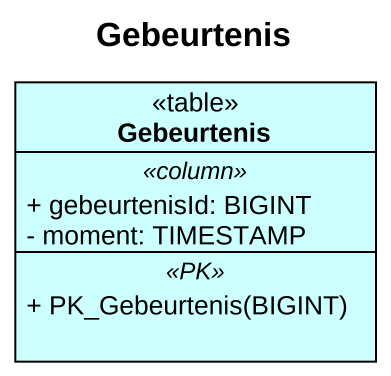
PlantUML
@startuml
title Gebeurtenis
hide circle
hide empty members
skinparam classAttributeIconSize 0
class Gebeurtenis <<table>> #CCFFFF {
  .. <<column>> ..
  + gebeurtenisId: BIGINT
  - moment: TIMESTAMP
  .. <<PK>> ..
  + PK_Gebeurtenis(BIGINT)
}
@enduml
